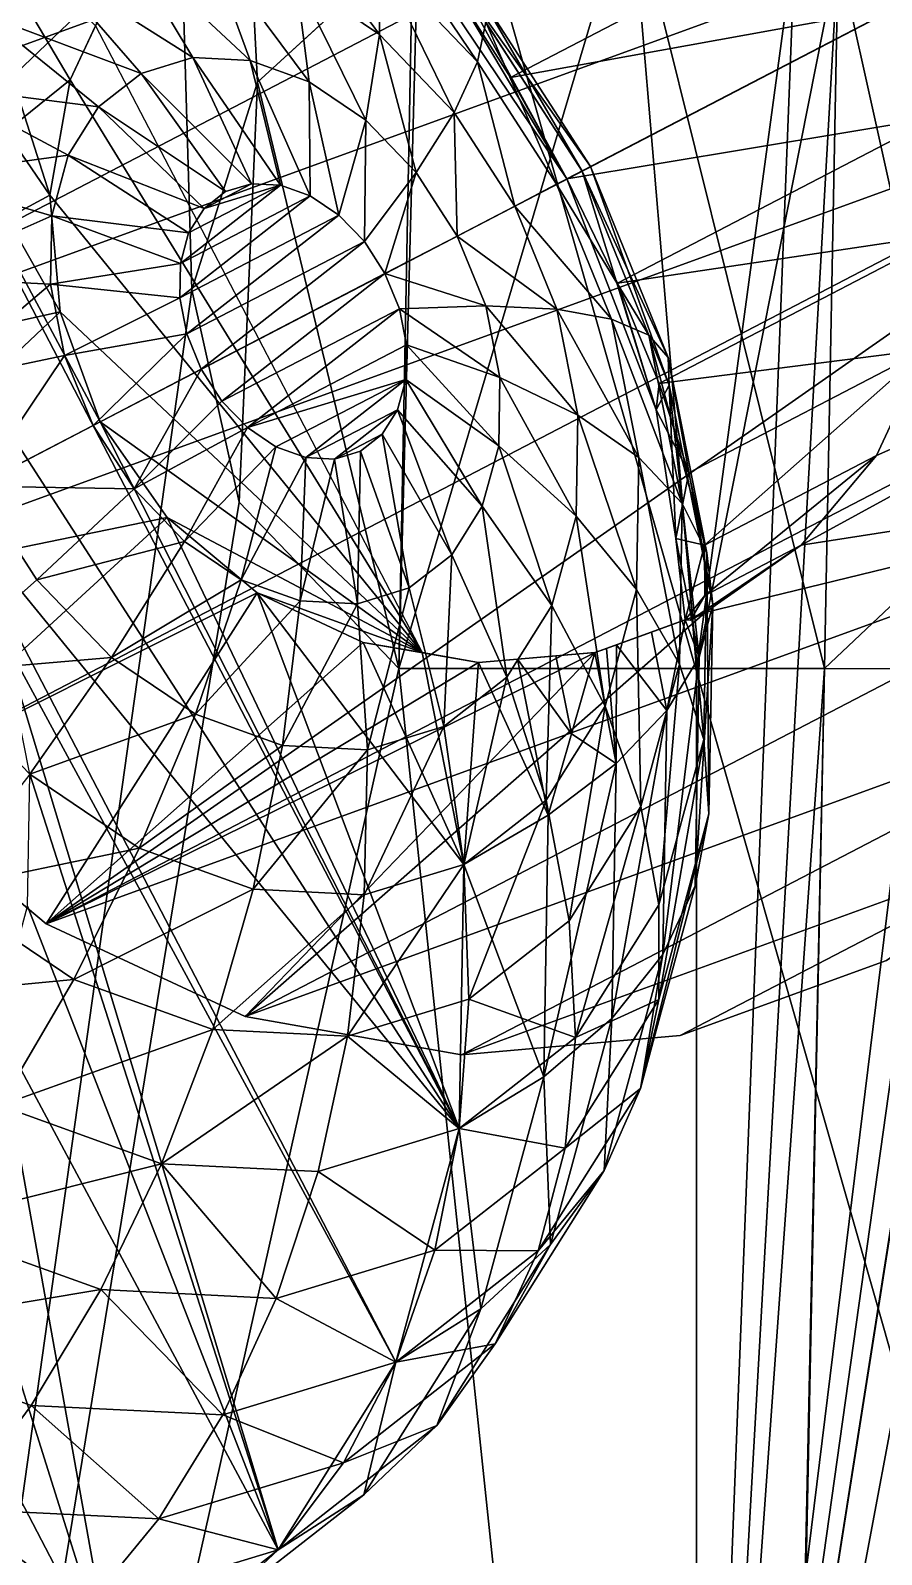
# Model space of a CAD drawing. Extents: x -35 to 47, y -20 to 85.
# Drawn here: x -19.9 to -12.32, y 21.13 to 34.72 of the extents above; entities that cross this region are included whole.
import ezdxf

# ---------------------------------------------------------------- set-up
doc = ezdxf.new("R2010")
doc.units = 0
doc.header["$MEASUREMENT"] = 0
doc.layers.add('STL2DXF', color=7, linetype='Continuous')

msp = doc.modelspace()

# ---------------------------------------------------------------- linework, layer by layer
at = {"layer": 'STL2DXF'}
for points in [[(0, 85.25), (0, -20), (-30, 85.25)], [(-30, 85.25), (0, -20), (-30, -20)], [(0, -20, 5), (0, 85.25, 5), (-15.013, 69.588, 5)], [(-22.799, 1.497, 5), (-19.355, 62.61, 5), (-21.513, 70.664, 5)], [(0, -20, 5), (-15.013, 69.588, 5), (-10.965, 32.081, 5)], [(-10.965, 32.081, 5), (-15.013, 69.588, 5), (-11.39, 33.977, 5)], [(-11.39, 33.977, 5), (-15.013, 69.588, 5), (-12.702, 35.408, 5)], [(-22.799, 1.497, 5), (-18.465, 32.409, 5), (-19.355, 62.61, 5)], [(-16.495, 35.53, 5), (-19.355, 62.61, 5), (-17.881, 34.26, 5)], [(-17.881, 34.26, 5), (-19.355, 62.61, 5), (-18.465, 32.409, 5)], [(-22.89, 35.334, 5), (-11.705, 39.405, 5), (-23.23, 33.405, 5)], [(-23.23, 33.405, 5), (-11.705, 39.405, 5), (-10.205, 38.146, 5)], [(-22.612, 37.47, 24.322), (-16.082, 24.926, 24.322), (-24.645, 38.204, 25.786)], [(-24.645, 38.204, 25.786), (-16.082, 24.926, 24.322), (-20.646, 30.522, 25.786)], [(-23.23, 33.405, 5), (-10.205, 38.146, 5), (-23.059, 31.454, 5)], [(-23.059, 31.454, 5), (-10.205, 38.146, 5), (-9.081, 36.542, 5)], [(-19.284, 31.231, 24.251), (-16.082, 24.926, 24.322), (-22.612, 37.47, 24.322)], [(-20.659, 36.152, 23.198), (-19.732, 33.253, 23.715), (-22.612, 37.47, 24.322)], [(-22.612, 37.47, 24.322), (-19.732, 33.253, 23.715), (-19.641, 32.212, 24.114)], [(-22.612, 37.47, 24.322), (-19.641, 32.212, 24.114), (-19.284, 31.231, 24.251)], [(-23.23, 33.405, 7.251), (-17.583, 36.626, 7.251), (-22.89, 35.334, 7.251)], [(-17.583, 36.626, 7.251), (-23.23, 33.405, 7.251), (-18.438, 36.027, 7.251)], [(-23.059, 31.454, 5), (-9.081, 36.542, 5), (-22.39, 29.614, 5)], [(-22.39, 29.614, 5), (-9.081, 36.542, 5), (-8.412, 34.702, 5)], [(-19.55, 34.281, 23.079), (-20.659, 36.152, 23.198), (-19.326, 34.763, 22.657)], [(-20.659, 36.152, 23.198), (-19.55, 34.281, 23.079), (-19.732, 33.253, 23.715)], [(-18.438, 36.027, 7.251), (-23.23, 33.405, 7.251), (-19.109, 35.227, 7.251)], [(-17.765, 36.008, 32.945), (-16.792, 34.685, 33.511), (-16.788, 35.348, 32.383)], [(-16.792, 34.685, 33.511), (-17.765, 36.008, 32.945), (-17.539, 35.19, 33.941)], [(-16.904, 35.901, 31.204), (-15.918, 34.442, 32.03), (-15.845, 34.797, 30.774)], [(-15.918, 34.442, 32.03), (-16.904, 35.901, 31.204), (-16.788, 35.348, 32.383)], [(-14.554, 35.992, 1), (-13.965, 29.03, 1), (-16.621, 29.03, 1)], [(-14.554, 35.992, 1), (-16.621, 29.03, 1), (-16.449, 35.572, 1)], [(-14.554, 35.992, 5), (-12.826, 29.03, 5), (-16.621, 29.03, 5)], [(-14.554, 35.992, 5), (-16.621, 29.03, 5), (-16.449, 35.572, 5)], [(-14.554, 35.992, 1), (-13.965, 29.03, 1), (-16.621, 29.03, 1)], [(-14.554, 35.992, 1), (-16.621, 29.03, 1), (-16.449, 35.572, 1)], [(-12.702, 35.408, 1), (-13.965, 29.03, 1), (-14.554, 35.992, 1)], [(-12.702, 35.408, 5), (-12.826, 29.03, 5), (-14.554, 35.992, 5)], [(-13.087, 35.53, 1), (-13.965, 29.03, 1), (-14.554, 35.992, 1)], [(-15.626, 34.302, 27.251), (-12.786, 35.78, 22.251), (-16.146, 35.119, 27.251)], [(-15.626, 34.302, 27.251), (-12.786, 35.78, 22.251), (-16.146, 35.119, 27.251)], [(-15.626, 34.302, 27.251), (-12.188, 34.925, 22.251), (-12.786, 35.78, 22.251)], [(-19.754, 35.3, 35.854), (-18.458, 34.48, 35.678), (-19.073, 35.508, 35.154)], [(-19.073, 35.508, 35.154), (-17.947, 34.454, 35.237), (-18.317, 35.47, 34.501)], [(-17.947, 34.454, 35.237), (-19.073, 35.508, 35.154), (-18.458, 34.48, 35.678)], [(-16.449, 35.572, 1), (-16.621, 29.03, 1), (-17.881, 34.26, 1)], [(-16.449, 35.572, 5), (-16.621, 29.03, 5), (-17.881, 34.26, 5)], [(-17.881, 34.26, 1), (-16.449, 35.572, 5), (-17.881, 34.26, 5)], [(-16.449, 35.572, 5), (-17.881, 34.26, 1), (-16.449, 35.572, 1)], [(-16.495, 35.53, 1), (-17.881, 34.26, 5), (-16.495, 35.53, 5)], [(-17.881, 34.26, 5), (-16.495, 35.53, 1), (-17.881, 34.26, 1)], [(-16.495, 35.53, 1), (-16.621, 29.03, 1), (-17.881, 34.26, 1)], [(-16.449, 35.572, 1), (-16.621, 29.03, 1), (-16.495, 35.53, 1)], [(-12.702, 35.408, 1), (-13.965, 13.03, 1), (-13.087, 35.53, 1)], [(-13.087, 35.53, 1), (-13.965, 13.03, 1), (-13.965, 29.03, 1)], [(-18.317, 35.47, 34.501), (-17.42, 34.264, 34.858), (-17.539, 35.19, 33.941)], [(-17.42, 34.264, 34.858), (-18.317, 35.47, 34.501), (-17.947, 34.454, 35.237)], [(-11.39, 33.977, 1), (-13.965, 13.03, 1), (-12.702, 35.408, 1)], [(-12.702, 35.408, 1), (-13.965, 13.03, 1), (-13.965, 29.03, 1)], [(-11.39, 33.977, 1), (-13.965, 13.03, 1), (-12.702, 35.408, 1)], [(-12.702, 35.408, 5), (-11.554, 30.23, 5), (-12.826, 29.03, 5)], [(-11.39, 33.977, 5), (-11.554, 30.23, 5), (-12.702, 35.408, 5)], [(-11.39, 33.977, 5), (-12.702, 35.408, 1), (-11.39, 33.977, 1)], [(-12.702, 35.408, 1), (-11.39, 33.977, 5), (-12.702, 35.408, 5)], [(-12.702, 35.408, 1), (-11.39, 33.977, 5), (-11.39, 33.977, 1)], [(-11.39, 33.977, 5), (-12.702, 35.408, 1), (-12.702, 35.408, 5)], [(-19.109, 35.227, 7.251), (-23.23, 33.405, 7.251), (-23.059, 31.454, 7.251)], [(-19.109, 35.227, 7.251), (-23.059, 31.454, 7.251), (-19.55, 34.281, 7.251)], [(-20.315, 34.861, 36.555), (-18.918, 34.339, 36.152), (-19.754, 35.3, 35.854)], [(-18.458, 34.48, 35.678), (-19.754, 35.3, 35.854), (-18.918, 34.339, 36.152)], [(-19.55, 34.281, 7.251), (-19.326, 34.763, 22.657), (-19.109, 35.227, 7.251)], [(-16.126, 33.991, 33.241), (-16.788, 35.348, 32.383), (-16.792, 34.685, 33.511)], [(-16.788, 35.348, 32.383), (-16.126, 33.991, 33.241), (-15.918, 34.442, 32.03)], [(-16.105, 35.201, 28.207), (-15.123, 33.397, 27.251), (-16.354, 35.231, 27.251)], [(-16.146, 35.119, 27.251), (-16.354, 35.231, 27.251), (-15.123, 33.397, 27.251)], [(-17.539, 35.19, 33.941), (-16.915, 33.923, 34.567), (-16.792, 34.685, 33.511)], [(-16.915, 33.923, 34.567), (-17.539, 35.19, 33.941), (-17.42, 34.264, 34.858)], [(-16.146, 35.119, 27.251), (-15.123, 33.397, 27.251), (-15.626, 34.302, 27.251)], [(-16.105, 35.201, 28.207), (-14.912, 33.507, 29.322), (-14.987, 33.467, 28.016)], [(-14.912, 33.507, 29.322), (-16.105, 35.201, 28.207), (-15.908, 35.052, 29.492)], [(-15.123, 33.397, 27.251), (-16.105, 35.201, 28.207), (-14.987, 33.467, 28.016)], [(-15.908, 35.052, 29.492), (-14.987, 33.467, 30.627), (-14.912, 33.507, 29.322)], [(-14.987, 33.467, 30.627), (-15.908, 35.052, 29.492), (-15.845, 34.797, 30.774)], [(-20.717, 34.221, 37.207), (-19.298, 34.042, 36.625), (-20.315, 34.861, 36.555)], [(-18.918, 34.339, 36.152), (-20.315, 34.861, 36.555), (-19.298, 34.042, 36.625)], [(-15.123, 33.397, 27.251), (-12.188, 34.925, 22.251), (-15.626, 34.302, 27.251)], [(-15.123, 33.397, 27.251), (-11.83, 33.944, 22.251), (-12.188, 34.925, 22.251)], [(-22.39, 29.614, 5), (-8.412, 34.702, 5), (-21.266, 28.01, 5)], [(-21.266, 28.01, 5), (-8.412, 34.702, 5), (-19.766, 26.751, 5)], [(-19.766, 26.751, 5), (-8.412, 34.702, 5), (-8.241, 32.751, 5)], [(-19.326, 34.763, 22.657), (-19.55, 34.281, 7.251), (-19.55, 34.281, 23.079)], [(-16.414, 29.171, 22.657), (-19.55, 34.281, 23.079), (-19.326, 34.763, 22.657)], [(-16.465, 33.454, 34.384), (-16.792, 34.685, 33.511), (-16.915, 33.923, 34.567)], [(-16.792, 34.685, 33.511), (-16.465, 33.454, 34.384), (-16.126, 33.991, 33.241)], [(-15.214, 33.35, 31.91), (-15.845, 34.797, 30.774), (-15.918, 34.442, 32.03)], [(-15.845, 34.797, 30.774), (-15.214, 33.35, 31.91), (-14.987, 33.467, 30.627)], [(-18.918, 34.339, 36.152), (-17.934, 33.355, 36.093), (-18.458, 34.48, 35.678)], [(-18.458, 34.48, 35.678), (-17.676, 33.342, 35.871), (-17.947, 34.454, 35.237)], [(-17.676, 33.342, 35.871), (-18.458, 34.48, 35.678), (-17.934, 33.355, 36.093)], [(-17.947, 34.454, 35.237), (-17.411, 33.247, 35.68), (-17.42, 34.264, 34.858)], [(-17.411, 33.247, 35.68), (-17.947, 34.454, 35.237), (-17.676, 33.342, 35.871)], [(-15.587, 33.155, 33.148), (-15.918, 34.442, 32.03), (-16.126, 33.991, 33.241)], [(-15.918, 34.442, 32.03), (-15.587, 33.155, 33.148), (-15.214, 33.35, 31.91)], [(-19.55, 34.281, 7.251), (-23.059, 31.454, 7.251), (-19.732, 33.253, 7.251)], [(-19.732, 33.253, 23.715), (-19.55, 34.281, 7.251), (-19.732, 33.253, 7.251)], [(-19.55, 34.281, 7.251), (-19.732, 33.253, 23.715), (-19.55, 34.281, 23.079)], [(-19.55, 34.281, 23.079), (-16.414, 29.171, 22.657), (-19.732, 33.253, 23.715)], [(-19.298, 34.042, 36.625), (-18.166, 33.284, 36.332), (-18.918, 34.339, 36.152)], [(-17.934, 33.355, 36.093), (-18.918, 34.339, 36.152), (-18.166, 33.284, 36.332)], [(-17.42, 34.264, 34.858), (-17.156, 33.075, 35.533), (-16.915, 33.923, 34.567)], [(-17.156, 33.075, 35.533), (-17.42, 34.264, 34.858), (-17.411, 33.247, 35.68)], [(-20.934, 33.423, 37.768), (-19.57, 33.609, 37.067), (-20.717, 34.221, 37.207)], [(-19.298, 34.042, 36.625), (-20.717, 34.221, 37.207), (-19.57, 33.609, 37.067)], [(-17.881, 34.26, 1), (-18.044, 30.513, 1), (-18.465, 32.409, 1)], [(-17.881, 34.26, 5), (-18.044, 30.513, 5), (-18.465, 32.409, 5)], [(-17.881, 34.26, 1), (-18.465, 32.409, 5), (-18.465, 32.409, 1)], [(-18.465, 32.409, 5), (-17.881, 34.26, 1), (-17.881, 34.26, 5)], [(-18.465, 32.409, 5), (-17.881, 34.26, 1), (-18.465, 32.409, 1)], [(-17.881, 34.26, 1), (-18.465, 32.409, 5), (-17.881, 34.26, 5)], [(-17.881, 34.26, 1), (-18.044, 30.513, 1), (-18.465, 32.409, 1)], [(-17.881, 34.26, 1), (-16.621, 29.03, 1), (-18.044, 30.513, 1)], [(-17.881, 34.26, 5), (-16.621, 29.03, 5), (-18.044, 30.513, 5)], [(-17.881, 34.26, 1), (-16.621, 29.03, 1), (-18.044, 30.513, 1)], [(-19.57, 33.609, 37.067), (-18.357, 33.135, 36.571), (-19.298, 34.042, 36.625)], [(-18.166, 33.284, 36.332), (-19.298, 34.042, 36.625), (-18.357, 33.135, 36.571)], [(-16.928, 32.838, 35.441), (-16.915, 33.923, 34.567), (-17.156, 33.075, 35.533)], [(-16.915, 33.923, 34.567), (-16.928, 32.838, 35.441), (-16.465, 33.454, 34.384)], [(-16.1, 32.888, 34.322), (-16.126, 33.991, 33.241), (-16.465, 33.454, 34.384)], [(-16.126, 33.991, 33.241), (-16.1, 32.888, 34.322), (-15.587, 33.155, 33.148)], [(-14.67, 32.466, 27.251), (-11.83, 33.944, 22.251), (-15.123, 33.397, 27.251)], [(-14.67, 32.466, 27.251), (-11.739, 32.904, 22.251), (-11.83, 33.944, 22.251)], [(-10.97, 32.081, 1), (-13.965, 13.03, 1), (-11.39, 33.977, 1)], [(-10.965, 32.081, 1), (-13.965, 13.03, 1), (-11.39, 33.977, 1)], [(-19.57, 33.609, 37.067), (-20.934, 33.423, 37.768), (-19.716, 33.069, 37.446)], [(-19.716, 33.069, 37.446), (-18.495, 32.916, 36.794), (-19.57, 33.609, 37.067)], [(-18.357, 33.135, 36.571), (-19.57, 33.609, 37.067), (-18.495, 32.916, 36.794)], [(-16.745, 32.553, 35.409), (-16.465, 33.454, 34.384), (-16.928, 32.838, 35.441)], [(-16.465, 33.454, 34.384), (-16.745, 32.553, 35.409), (-16.1, 32.888, 34.322)], [(-15.214, 33.35, 31.91), (-14.39, 32.002, 30.774), (-14.987, 33.467, 30.627)], [(-14.987, 33.467, 28.016), (-14.326, 31.336, 27.251), (-15.123, 33.397, 27.251)], [(-14.912, 33.507, 29.322), (-14.209, 31.558, 28.207), (-14.987, 33.467, 28.016)], [(-14.987, 33.467, 30.627), (-14.218, 31.805, 29.492), (-14.912, 33.507, 29.322)], [(-14.218, 31.805, 29.492), (-14.987, 33.467, 30.627), (-14.39, 32.002, 30.774)], [(-14.326, 31.336, 27.251), (-14.987, 33.467, 28.016), (-14.209, 31.558, 28.207)], [(-14.209, 31.558, 28.207), (-14.912, 33.507, 29.322), (-14.218, 31.805, 29.492)], [(-20.949, 32.521, 38.198), (-19.716, 33.069, 37.446), (-20.934, 33.423, 37.768)], [(-17.676, 33.342, 35.871), (-18.495, 32.916, 36.794), (-18.568, 32.644, 36.985)], [(-17.676, 33.342, 35.871), (-18.568, 32.644, 36.985), (-17.411, 33.247, 35.68)], [(-17.676, 33.342, 35.871), (-18.357, 33.135, 36.571), (-18.495, 32.916, 36.794)], [(-18.357, 33.135, 36.571), (-17.934, 33.355, 36.093), (-18.166, 33.284, 36.332)], [(-17.934, 33.355, 36.093), (-18.357, 33.135, 36.571), (-17.676, 33.342, 35.871)], [(-15.587, 33.155, 33.148), (-14.723, 32.146, 32.03), (-15.214, 33.35, 31.91)], [(-14.39, 32.002, 30.774), (-15.214, 33.35, 31.91), (-14.723, 32.146, 32.03)], [(-14.326, 31.336, 27.251), (-14.67, 32.466, 27.251), (-15.123, 33.397, 27.251)], [(-19.732, 33.253, 7.251), (-23.059, 31.454, 7.251), (-19.641, 32.212, 7.251)], [(-19.641, 32.212, 24.114), (-19.732, 33.253, 7.251), (-19.641, 32.212, 7.251)], [(-19.732, 33.253, 7.251), (-19.641, 32.212, 24.114), (-19.732, 33.253, 23.715)], [(-19.732, 33.253, 23.715), (-16.414, 29.171, 22.657), (-19.641, 32.212, 24.114)], [(-17.411, 33.247, 35.68), (-18.568, 32.644, 36.985), (-18.574, 32.336, 37.131)], [(-17.411, 33.247, 35.68), (-18.574, 32.336, 37.131), (-17.156, 33.075, 35.533)], [(-19.716, 33.069, 37.446), (-20.949, 32.521, 38.198), (-19.727, 32.459, 37.737)], [(-19.727, 32.459, 37.737), (-18.568, 32.644, 36.985), (-19.716, 33.069, 37.446)], [(-18.495, 32.916, 36.794), (-19.716, 33.069, 37.446), (-18.568, 32.644, 36.985)], [(-17.156, 33.075, 35.533), (-18.574, 32.336, 37.131), (-18.51, 32.015, 37.224)], [(-17.156, 33.075, 35.533), (-18.51, 32.015, 37.224), (-16.928, 32.838, 35.441)], [(-16.1, 32.888, 34.322), (-15.211, 32.234, 33.241), (-15.587, 33.155, 33.148)], [(-14.723, 32.146, 32.03), (-15.587, 33.155, 33.148), (-15.211, 32.234, 33.241)], [(-16.928, 32.838, 35.441), (-18.51, 32.015, 37.224), (-18.382, 31.7, 37.255)], [(-16.928, 32.838, 35.441), (-18.382, 31.7, 37.255), (-16.745, 32.553, 35.409)], [(-16.745, 32.553, 35.409), (-15.846, 32.265, 34.384), (-16.1, 32.888, 34.322)], [(-15.211, 32.234, 33.241), (-16.1, 32.888, 34.322), (-15.846, 32.265, 34.384)], [(-14.299, 31.571, 27.251), (-11.739, 32.904, 22.251), (-14.67, 32.466, 27.251)], [(-14.299, 31.571, 27.251), (-11.921, 31.875, 22.251), (-11.739, 32.904, 22.251)], [(-19.766, 26.751, 5), (-8.241, 32.751, 5), (-8.581, 30.822, 5)], [(-18.568, 32.644, 36.985), (-19.727, 32.459, 37.737), (-18.574, 32.336, 37.131)], [(-8.241, 32.751, 7.251), (-12.362, 30.929, 7.251), (-13.033, 30.129, 7.251)], [(-8.241, 32.751, 7.251), (-13.033, 30.129, 7.251), (-8.581, 30.822, 7.251)], [(-8.241, 32.751, 7.251), (-11.921, 31.875, 7.251), (-12.362, 30.929, 7.251)], [(-20.763, 31.578, 38.468), (-19.727, 32.459, 37.737), (-20.949, 32.521, 38.198)], [(-16.745, 32.553, 35.409), (-18.382, 31.7, 37.255), (-18.198, 31.415, 37.224)], [(-16.745, 32.553, 35.409), (-18.198, 31.415, 37.224), (-16.616, 32.239, 35.441)], [(-15.846, 32.265, 34.384), (-16.745, 32.553, 35.409), (-16.616, 32.239, 35.441)], [(-22.799, 1.497, 5), (-18.044, 30.513, 5), (-18.465, 32.409, 5)], [(-19.727, 32.459, 37.737), (-20.763, 31.578, 38.468), (-19.601, 31.821, 37.919)], [(-19.601, 31.821, 37.919), (-18.574, 32.336, 37.131), (-19.727, 32.459, 37.737)], [(-18.465, 32.409, 1), (-18.044, 30.513, 5), (-18.044, 30.513, 1)], [(-18.044, 30.513, 5), (-18.465, 32.409, 1), (-18.465, 32.409, 5)], [(-18.044, 30.513, 5), (-18.465, 32.409, 1), (-18.044, 30.513, 1)], [(-18.465, 32.409, 1), (-18.044, 30.513, 5), (-18.465, 32.409, 5)], [(-14.67, 32.466, 27.251), (-14.326, 31.336, 27.251), (-14.299, 31.571, 27.251)], [(-18.574, 32.336, 37.131), (-19.601, 31.821, 37.919), (-18.51, 32.015, 37.224)], [(-16.616, 32.239, 35.441), (-18.198, 31.415, 37.224), (-17.971, 31.179, 37.131)], [(-16.616, 32.239, 35.441), (-17.971, 31.179, 37.131), (-16.553, 31.917, 35.533)], [(-16.616, 32.239, 35.441), (-15.72, 31.627, 34.567), (-15.846, 32.265, 34.384)], [(-15.72, 31.627, 34.567), (-16.616, 32.239, 35.441), (-16.553, 31.917, 35.533)], [(-15.846, 32.265, 34.384), (-15.025, 31.291, 33.511), (-15.211, 32.234, 33.241)], [(-15.025, 31.291, 33.511), (-15.846, 32.265, 34.384), (-15.72, 31.627, 34.567)], [(-15.211, 32.234, 33.241), (-14.48, 30.913, 32.383), (-14.723, 32.146, 32.03)], [(-14.48, 30.913, 32.383), (-15.211, 32.234, 33.241), (-15.025, 31.291, 33.511)], [(-19.641, 32.212, 7.251), (-23.059, 31.454, 7.251), (-22.39, 29.614, 7.251)], [(-19.641, 32.212, 7.251), (-22.39, 29.614, 7.251), (-19.284, 31.231, 7.251)], [(-19.284, 31.231, 24.251), (-19.641, 32.212, 7.251), (-19.284, 31.231, 7.251)], [(-19.641, 32.212, 7.251), (-19.284, 31.231, 24.251), (-19.641, 32.212, 24.114)], [(-19.641, 32.212, 24.114), (-16.414, 29.171, 22.657), (-19.284, 31.231, 24.251)], [(-14.723, 32.146, 32.03), (-14.094, 30.501, 31.204), (-14.39, 32.002, 30.774)], [(-14.094, 30.501, 31.204), (-14.723, 32.146, 32.03), (-14.48, 30.913, 32.383)], [(-19.347, 31.198, 37.982), (-18.51, 32.015, 37.224), (-19.601, 31.821, 37.919)], [(-18.51, 32.015, 37.224), (-19.347, 31.198, 37.982), (-18.382, 31.7, 37.255)], [(-14.39, 32.002, 30.774), (-13.873, 30.062, 29.991), (-14.218, 31.805, 29.492)], [(-13.873, 30.062, 29.991), (-14.39, 32.002, 30.774), (-14.094, 30.501, 31.204)], [(-10.965, 14.272, 1), (-13.965, 13.03, 1), (-10.97, 32.081, 1)], [(-10.965, 14.272, 4), (-13.965, 13.03, 4), (-10.97, 32.081, 4)], [(-10.97, 32.081, 4), (-13.965, 13.03, 4), (-11.554, 30.23, 4)], [(-10.965, 29.03, 1), (-13.965, 13.03, 1), (-10.965, 32.081, 1)], [(-13.464, -2.3, 5), (0, -20, 5), (-10.965, 32.081, 5)], [(-13.464, -2.3, 5), (-10.965, 32.081, 5), (-11.554, 30.23, 5)], [(-20.387, 30.657, 38.56), (-19.601, 31.821, 37.919), (-20.763, 31.578, 38.468)], [(-19.601, 31.821, 37.919), (-20.387, 30.657, 38.56), (-19.347, 31.198, 37.982)], [(-16.553, 31.917, 35.533), (-17.971, 31.179, 37.131), (-16.558, 31.609, 35.68)], [(-15.73, 31.017, 34.858), (-16.553, 31.917, 35.533), (-16.558, 31.609, 35.68)], [(-16.553, 31.917, 35.533), (-15.73, 31.017, 34.858), (-15.72, 31.627, 34.567)], [(-14.035, 30.775, 27.251), (-11.921, 31.875, 22.251), (-14.299, 31.571, 27.251)], [(-13.896, 30.13, 27.251), (-11.921, 31.875, 22.251), (-14.035, 30.775, 27.251)], [(-11.921, 31.875, 22.251), (-13.896, 30.13, 27.251), (-12.362, 30.929, 22.251)], [(-11.921, 31.875, 7.251), (-12.362, 30.929, 22.251), (-12.362, 30.929, 7.251)], [(-12.362, 30.929, 22.251), (-11.921, 31.875, 7.251), (-11.921, 31.875, 22.251)], [(-18.982, 30.633, 37.919), (-18.382, 31.7, 37.255), (-19.347, 31.198, 37.982)], [(-18.382, 31.7, 37.255), (-18.982, 30.633, 37.919), (-18.198, 31.415, 37.224)], [(-14.218, 31.805, 29.492), (-13.822, 29.602, 28.768), (-14.209, 31.558, 28.207)], [(-13.822, 29.602, 28.768), (-14.218, 31.805, 29.492), (-13.873, 30.062, 29.991)], [(-16.558, 31.609, 35.68), (-17.971, 31.179, 37.131), (-17.716, 31.007, 36.985)], [(-16.558, 31.609, 35.68), (-17.716, 31.007, 36.985), (-17.451, 30.911, 36.794)], [(-16.558, 31.609, 35.68), (-17.451, 30.911, 36.794), (-16.632, 31.337, 35.871)], [(-15.877, 30.478, 35.237), (-16.558, 31.609, 35.68), (-16.632, 31.337, 35.871)], [(-16.558, 31.609, 35.68), (-15.877, 30.478, 35.237), (-15.73, 31.017, 34.858)], [(-15.04, 30.389, 33.941), (-15.72, 31.627, 34.567), (-15.73, 31.017, 34.858)], [(-15.72, 31.627, 34.567), (-15.04, 30.389, 33.941), (-15.025, 31.291, 33.511)], [(-14.299, 31.571, 27.251), (-14.326, 31.336, 27.251), (-14.035, 30.775, 27.251)], [(-14.209, 31.558, 28.207), (-14.151, 30.189, 27.251), (-14.326, 31.336, 27.251)], [(-14.151, 30.189, 27.251), (-14.209, 31.558, 28.207), (-13.942, 29.13, 27.554)], [(-13.942, 29.13, 27.554), (-14.209, 31.558, 28.207), (-13.822, 29.602, 28.768)], [(-18.982, 30.633, 37.919), (-17.971, 31.179, 37.131), (-18.198, 31.415, 37.224)], [(-16.632, 31.337, 35.871), (-17.451, 30.911, 36.794), (-17.193, 30.898, 36.571)], [(-16.632, 31.337, 35.871), (-17.193, 30.898, 36.571), (-16.769, 31.119, 36.093)], [(-16.149, 30.044, 35.678), (-16.632, 31.337, 35.871), (-16.769, 31.119, 36.093)], [(-16.632, 31.337, 35.871), (-16.149, 30.044, 35.678), (-15.877, 30.478, 35.237)], [(-14.5, 29.735, 32.945), (-15.025, 31.291, 33.511), (-15.04, 30.389, 33.941)], [(-15.025, 31.291, 33.511), (-14.5, 29.735, 32.945), (-14.48, 30.913, 32.383)], [(-14.035, 30.775, 27.251), (-14.326, 31.336, 27.251), (-14.151, 30.189, 27.251)], [(-19.284, 31.231, 7.251), (-22.39, 29.614, 7.251), (-18.685, 30.376, 7.251)], [(-20.387, 30.657, 38.56), (-18.982, 30.633, 37.919), (-19.347, 31.198, 37.982)], [(-18.685, 30.376, 24.114), (-19.284, 31.231, 7.251), (-18.685, 30.376, 7.251)], [(-19.284, 31.231, 7.251), (-18.685, 30.376, 24.114), (-19.284, 31.231, 24.251)], [(-19.284, 31.231, 24.251), (-16.414, 29.171, 22.657), (-18.685, 30.376, 24.114)], [(-18.685, 30.376, 24.114), (-16.082, 24.926, 24.322), (-19.284, 31.231, 24.251)], [(-17.971, 31.179, 37.131), (-18.982, 30.633, 37.919), (-18.532, 30.164, 37.737)], [(-18.532, 30.164, 37.737), (-17.716, 31.007, 36.985), (-17.971, 31.179, 37.131)], [(-17.716, 31.007, 36.985), (-18.532, 30.164, 37.737), (-18.026, 29.822, 37.446)], [(-18.026, 29.822, 37.446), (-17.451, 30.911, 36.794), (-17.716, 31.007, 36.985)], [(-16.769, 31.119, 36.093), (-17.193, 30.898, 36.571), (-16.961, 30.969, 36.332)], [(-16.528, 29.748, 36.152), (-16.769, 31.119, 36.093), (-16.961, 30.969, 36.332)], [(-16.769, 31.119, 36.093), (-16.528, 29.748, 36.152), (-16.149, 30.044, 35.678)], [(-15.257, 29.591, 34.501), (-15.73, 31.017, 34.858), (-15.877, 30.478, 35.237)], [(-15.73, 31.017, 34.858), (-15.257, 29.591, 34.501), (-15.04, 30.389, 33.941)], [(-17.451, 30.911, 36.794), (-18.026, 29.822, 37.446), (-17.5, 29.633, 37.067)], [(-17.5, 29.633, 37.067), (-17.193, 30.898, 36.571), (-17.451, 30.911, 36.794)], [(-17.193, 30.898, 36.571), (-17.5, 29.633, 37.067), (-16.989, 29.607, 36.625)], [(-16.989, 29.607, 36.625), (-16.961, 30.969, 36.332), (-17.193, 30.898, 36.571)], [(-16.961, 30.969, 36.332), (-16.989, 29.607, 36.625), (-16.528, 29.748, 36.152)], [(-14.118, 29.067, 31.888), (-14.48, 30.913, 32.383), (-14.5, 29.735, 32.945)], [(-14.48, 30.913, 32.383), (-14.118, 29.067, 31.888), (-14.094, 30.501, 31.204)], [(-13.891, 29.682, 27.251), (-12.362, 30.929, 22.251), (-13.896, 30.13, 27.251)], [(-12.362, 30.929, 22.251), (-13.891, 29.682, 27.251), (-13.033, 30.129, 22.251)], [(-12.362, 30.929, 7.251), (-13.033, 30.129, 22.251), (-13.033, 30.129, 7.251)], [(-13.033, 30.129, 22.251), (-12.362, 30.929, 7.251), (-12.362, 30.929, 22.251)], [(-19.766, 26.751, 5), (-8.581, 30.822, 5), (-17.991, 25.924, 5)], [(-13.889, 29.53, 7.251), (-17.991, 25.924, 7.251), (-8.581, 30.822, 7.251)], [(-8.581, 30.822, 7.251), (-17.991, 25.924, 7.251), (-9.409, 29.047, 7.251)], [(-17.991, 25.924, 5), (-8.581, 30.822, 5), (-9.409, 29.047, 5)], [(-14.035, 30.775, 27.251), (-14.151, 30.189, 27.251), (-13.896, 30.13, 27.251)], [(-8.581, 30.822, 7.251), (-13.033, 30.129, 7.251), (-13.889, 29.53, 7.251)], [(-20.387, 30.657, 38.56), (-20.782, 28.992, 38.86), (-19.848, 29.821, 38.468)], [(-18.982, 30.633, 37.919), (-20.387, 30.657, 38.56), (-19.848, 29.821, 38.468)], [(-19.848, 29.821, 38.468), (-18.532, 30.164, 37.737), (-18.982, 30.633, 37.919)], [(-22.799, 1.497, 5), (-16.621, 29.03, 5), (-18.044, 30.513, 5)], [(-16.647, 22.84, 25.786), (-20.646, 30.522, 25.786), (-16.082, 24.926, 24.322)], [(-20.646, 30.522, 25.786), (-16.647, 22.84, 25.786), (-20.155, 29.319, 25.907)], [(-18.044, 30.513, 1), (-16.621, 29.03, 5), (-16.621, 29.03, 1)], [(-16.621, 29.03, 5), (-18.044, 30.513, 1), (-18.044, 30.513, 5)], [(-16.621, 29.03, 5), (-18.044, 30.513, 1), (-16.621, 29.03, 1)], [(-18.044, 30.513, 1), (-16.621, 29.03, 5), (-18.044, 30.513, 5)], [(-15.659, 28.951, 35.154), (-15.877, 30.478, 35.237), (-16.149, 30.044, 35.678)], [(-15.877, 30.478, 35.237), (-15.659, 28.951, 35.154), (-15.257, 29.591, 34.501)], [(-13.902, 28.396, 30.786), (-14.094, 30.501, 31.204), (-14.118, 29.067, 31.888)], [(-14.094, 30.501, 31.204), (-13.902, 28.396, 30.786), (-13.873, 30.062, 29.991)], [(-18.685, 30.376, 7.251), (-22.39, 29.614, 7.251), (-21.266, 28.01, 7.251)], [(-18.685, 30.376, 7.251), (-21.266, 28.01, 7.251), (-17.885, 29.704, 7.251)], [(-17.885, 29.704, 23.715), (-18.685, 30.376, 7.251), (-17.885, 29.704, 7.251)], [(-18.685, 30.376, 7.251), (-17.885, 29.704, 23.715), (-18.685, 30.376, 24.114)], [(-18.685, 30.376, 24.114), (-16.414, 29.171, 22.657), (-17.885, 29.704, 23.715)], [(-17.885, 29.704, 23.715), (-16.082, 24.926, 24.322), (-18.685, 30.376, 24.114)], [(-14.782, 28.693, 33.678), (-15.04, 30.389, 33.941), (-15.257, 29.591, 34.501)], [(-15.04, 30.389, 33.941), (-14.782, 28.693, 33.678), (-14.5, 29.735, 32.945)], [(-13.896, 30.13, 27.251), (-14.151, 30.189, 27.251), (-14.068, 29.465, 27.251)], [(-13.942, 29.13, 27.554), (-14.068, 29.465, 27.251), (-14.151, 30.189, 27.251)], [(-11.554, 30.23, 4), (-13.965, 13.03, 4), (-12.826, 29.03, 4)], [(-13.464, -2.3, 5), (-11.554, 30.23, 5), (-12.826, 29.03, 5)], [(-11.554, 30.23, 5), (-12.826, 29.03, 4), (-12.826, 29.03, 5)], [(-12.826, 29.03, 4), (-11.554, 30.23, 5), (-11.554, 30.23, 4)], [(-12.826, 29.03, 4), (-11.554, 30.23, 5), (-12.826, 29.03, 5)], [(-11.554, 30.23, 5), (-12.826, 29.03, 4), (-11.554, 30.23, 4)], [(-18.532, 30.164, 37.737), (-19.848, 29.821, 38.468), (-19.182, 29.127, 38.198)], [(-19.182, 29.127, 38.198), (-18.026, 29.822, 37.446), (-18.532, 30.164, 37.737)], [(-13.896, 30.13, 27.251), (-14.068, 29.465, 27.251), (-13.891, 29.682, 27.251)], [(-13.033, 30.129, 22.251), (-14.021, 29.461, 27.251), (-13.889, 29.53, 22.251)], [(-13.033, 30.129, 22.251), (-13.891, 29.682, 27.251), (-14.021, 29.461, 27.251)], [(-13.855, 27.733, 29.659), (-13.873, 30.062, 29.991), (-13.902, 28.396, 30.786)], [(-13.033, 30.129, 7.251), (-13.889, 29.53, 22.251), (-13.889, 29.53, 7.251)], [(-13.889, 29.53, 22.251), (-13.033, 30.129, 7.251), (-13.033, 30.129, 22.251)], [(-13.873, 30.062, 29.991), (-13.855, 27.733, 29.659), (-13.822, 29.602, 28.768)], [(-16.22, 28.512, 35.854), (-16.149, 30.044, 35.678), (-16.528, 29.748, 36.152)], [(-16.149, 30.044, 35.678), (-16.22, 28.512, 35.854), (-15.659, 28.951, 35.154)], [(-20.782, 28.992, 38.86), (-19.182, 29.127, 38.198), (-19.848, 29.821, 38.468)], [(-18.026, 29.822, 37.446), (-19.182, 29.127, 38.198), (-18.435, 28.622, 37.768)], [(-18.435, 28.622, 37.768), (-17.5, 29.633, 37.067), (-18.026, 29.822, 37.446)], [(-17.885, 29.704, 7.251), (-21.266, 28.01, 7.251), (-19.766, 26.751, 7.251)], [(-17.885, 29.704, 7.251), (-19.766, 26.751, 7.251), (-16.938, 29.263, 7.251)], [(-16.938, 29.263, 23.079), (-17.885, 29.704, 7.251), (-16.938, 29.263, 7.251)], [(-17.885, 29.704, 7.251), (-16.938, 29.263, 23.079), (-17.885, 29.704, 23.715)], [(-17.885, 29.704, 23.715), (-16.414, 29.171, 22.657), (-16.938, 29.263, 23.079)], [(-16.938, 29.263, 23.079), (-16.041, 27.282, 23.198), (-17.885, 29.704, 23.715)], [(-17.885, 29.704, 23.715), (-16.041, 27.282, 23.198), (-16.082, 24.926, 24.322)], [(-16.901, 28.304, 36.555), (-16.528, 29.748, 36.152), (-16.989, 29.607, 36.625)], [(-16.528, 29.748, 36.152), (-16.901, 28.304, 36.555), (-16.22, 28.512, 35.854)], [(-14.462, 27.797, 32.779), (-14.5, 29.735, 32.945), (-14.782, 28.693, 33.678)], [(-14.5, 29.735, 32.945), (-14.462, 27.797, 32.779), (-14.118, 29.067, 31.888)], [(-13.891, 29.682, 27.251), (-14.068, 29.465, 27.251), (-14.021, 29.461, 27.251)], [(-17.5, 29.633, 37.067), (-18.435, 28.622, 37.768), (-17.657, 28.342, 37.207)], [(-14.87, 29.173, 7.251), (-17.991, 25.924, 7.251), (-13.889, 29.53, 7.251)], [(-17.657, 28.342, 37.207), (-16.989, 29.607, 36.625), (-17.5, 29.633, 37.067)], [(-16.989, 29.607, 36.625), (-17.657, 28.342, 37.207), (-16.901, 28.304, 36.555)], [(-15.308, 27.856, 34.53), (-15.257, 29.591, 34.501), (-15.659, 28.951, 35.154)], [(-15.257, 29.591, 34.501), (-15.308, 27.856, 34.53), (-14.782, 28.693, 33.678)], [(-13.889, 29.53, 7.251), (-14.77, 29.209, 25.206), (-14.87, 29.173, 7.251)], [(-14.77, 29.209, 25.206), (-13.889, 29.53, 7.251), (-14.681, 29.242, 25.422)], [(-14.681, 29.242, 25.422), (-13.889, 29.53, 7.251), (-14.369, 29.355, 26.169)], [(-14.369, 29.355, 26.169), (-13.889, 29.53, 7.251), (-14.068, 29.465, 22.251)], [(-13.889, 29.53, 22.251), (-14.068, 29.465, 27.251), (-14.068, 29.465, 22.251)], [(-13.889, 29.53, 22.251), (-14.021, 29.461, 27.251), (-14.068, 29.465, 27.251)], [(-14.068, 29.465, 22.251), (-13.889, 29.53, 7.251), (-13.889, 29.53, 22.251)], [(-13.822, 29.602, 28.768), (-13.977, 27.09, 28.527), (-13.942, 29.13, 27.554)], [(-13.977, 27.09, 28.527), (-13.822, 29.602, 28.768), (-13.855, 27.733, 29.659)], [(-14.068, 29.465, 27.251), (-14.369, 29.355, 26.169), (-14.068, 29.465, 22.251)], [(-14.068, 29.465, 27.251), (-14.23, 28.654, 26.37), (-14.369, 29.355, 26.169)], [(-14.23, 28.654, 26.37), (-14.068, 29.465, 27.251), (-13.942, 29.13, 27.554)], [(-20.155, 29.319, 25.907), (-16.647, 22.84, 25.786), (-17.698, 21.167, 27.491)], [(-20.155, 29.319, 25.907), (-17.698, 21.167, 27.491), (-19.911, 28.086, 26.26)], [(-16.938, 29.263, 7.251), (-19.766, 26.751, 7.251), (-15.91, 29.082, 7.251)], [(-15.91, 29.082, 7.251), (-16.938, 29.263, 23.079), (-16.938, 29.263, 7.251)], [(-16.938, 29.263, 23.079), (-15.91, 29.082, 7.251), (-16.414, 29.171, 22.657)], [(-16.041, 27.282, 23.198), (-16.938, 29.263, 23.079), (-16.414, 29.171, 22.657)], [(-14.682, 28.182, 25.237), (-14.77, 29.209, 25.206), (-14.681, 29.242, 25.422)], [(-14.681, 29.242, 25.422), (-14.23, 28.654, 26.37), (-14.682, 28.182, 25.237)], [(-14.23, 28.654, 26.37), (-14.681, 29.242, 25.422), (-14.369, 29.355, 26.169)], [(-19.182, 29.127, 38.198), (-20.782, 28.992, 38.86), (-19.911, 28.086, 38.507)], [(-19.911, 28.086, 38.507), (-18.435, 28.622, 37.768), (-19.182, 29.127, 38.198)], [(-15.91, 29.082, 7.251), (-19.766, 26.751, 7.251), (-14.87, 29.173, 7.251)], [(-14.87, 29.173, 7.251), (-19.766, 26.751, 7.251), (-17.991, 25.924, 7.251)], [(-16.414, 29.171, 22.657), (-15.91, 29.082, 7.251), (-15.91, 29.082, 23.321)], [(-15.91, 29.082, 23.321), (-16.041, 27.282, 23.198), (-16.414, 29.171, 22.657)], [(-14.87, 29.173, 7.251), (-15.91, 29.082, 23.321), (-15.91, 29.082, 7.251)], [(-15.91, 29.082, 23.321), (-14.87, 29.173, 7.251), (-15.563, 29.112, 23.775)], [(-15.289, 27.722, 24.173), (-15.91, 29.082, 23.321), (-15.563, 29.112, 23.775)], [(-15.563, 29.112, 23.775), (-14.87, 29.173, 7.251), (-15.22, 29.142, 24.364)], [(-15.081, 28.447, 24.563), (-15.563, 29.112, 23.775), (-15.22, 29.142, 24.364)], [(-15.081, 28.447, 24.563), (-15.289, 27.722, 24.173), (-15.563, 29.112, 23.775)], [(-15.22, 29.142, 24.364), (-14.87, 29.173, 7.251), (-14.873, 29.172, 24.953)], [(-14.873, 29.172, 24.953), (-15.081, 28.447, 24.563), (-15.22, 29.142, 24.364)], [(-14.682, 28.182, 25.237), (-15.081, 28.447, 24.563), (-14.873, 29.172, 24.953)], [(-14.77, 29.209, 25.206), (-14.682, 28.182, 25.237), (-14.873, 29.172, 24.953)], [(-14.77, 29.209, 25.206), (-14.873, 29.172, 24.953), (-14.87, 29.173, 7.251)], [(-13.942, 29.13, 27.554), (-14.267, 26.477, 27.408), (-14.23, 28.654, 26.37)], [(-14.267, 26.477, 27.408), (-13.942, 29.13, 27.554), (-13.977, 27.09, 28.527)], [(-13.464, -1.004, 5), (-16.621, 29.03, 5), (-22.799, 1.497, 5)], [(-9.409, 29.047, 7.251), (-17.991, 25.924, 7.251), (-16.063, 25.583, 7.251)], [(-17.991, 25.924, 5), (-9.409, 29.047, 5), (-16.063, 25.583, 5)], [(-16.621, 29.03, 5), (-13.965, 29.03, 4), (-16.621, 29.03, 1)], [(-13.965, 29.03, 4), (-16.621, 29.03, 5), (-12.826, 29.03, 5)], [(-16.621, 29.03, 1), (-13.965, 29.03, 4), (-13.965, 29.03, 1)], [(-13.464, -1.004, 5), (-12.826, 29.03, 5), (-16.621, 29.03, 5)], [(-16.621, 29.03, 5), (-13.965, 29.03, 4), (-16.621, 29.03, 1)], [(-13.965, 29.03, 4), (-16.621, 29.03, 5), (-12.826, 29.03, 5)], [(-16.621, 29.03, 1), (-13.965, 29.03, 4), (-13.965, 29.03, 1)], [(-9.409, 29.047, 7.251), (-16.063, 25.583, 7.251), (-10.667, 27.547, 7.251)], [(-16.063, 25.583, 5), (-9.409, 29.047, 5), (-10.667, 27.547, 5)], [(-16.041, 27.282, 23.198), (-15.91, 29.082, 23.321), (-15.289, 27.722, 24.173)], [(-14.302, 26.921, 31.822), (-14.118, 29.067, 31.888), (-14.462, 27.797, 32.779)], [(-14.118, 29.067, 31.888), (-14.302, 26.921, 31.822), (-13.902, 28.396, 30.786)], [(-13.965, 29.03, 4), (-12.826, 29.03, 5), (-12.826, 29.03, 4)], [(-13.965, 29.03, 1), (-13.965, 13.03, 4), (-13.965, 13.03, 1)], [(-13.965, 13.03, 4), (-13.965, 29.03, 1), (-13.965, 29.03, 4)], [(-12.826, 29.03, 4), (-13.965, 13.03, 4), (-13.965, 29.03, 4)], [(-13.965, 29.03, 1), (-13.965, 13.03, 4), (-13.965, 13.03, 1)], [(-13.965, 13.03, 4), (-13.965, 29.03, 1), (-13.965, 29.03, 4)], [(-12.826, 29.03, 4), (-13.965, 29.03, 4), (-12.826, 29.03, 5)], [(-10.965, 14.272, 4), (-13.965, 13.03, 4), (-10.965, 29.03, 4)], [(-10.965, 29.03, 4), (-13.965, 13.03, 4), (-12.826, 29.03, 4)], [(-12.826, 29.03, 4), (-13.965, 13.03, 4), (-13.965, 29.03, 4)], [(-10.965, 14.272, 1), (-13.965, 13.03, 1), (-10.965, 29.03, 1)], [(-12.826, 29.03, 5), (-13.464, -1.004, 5), (-13.464, -2.3, 5)], [(-16.041, 27.282, 35.445), (-15.659, 28.951, 35.154), (-16.22, 28.512, 35.854)], [(-15.659, 28.951, 35.154), (-16.041, 27.282, 35.445), (-15.308, 27.856, 34.53)], [(-15.102, 26.778, 33.817), (-14.782, 28.693, 33.678), (-15.308, 27.856, 34.53)], [(-14.782, 28.693, 33.678), (-15.102, 26.778, 33.817), (-14.462, 27.797, 32.779)], [(-18.435, 28.622, 37.768), (-19.911, 28.086, 38.507), (-18.935, 27.427, 37.945)], [(-18.935, 27.427, 37.945), (-17.657, 28.342, 37.207), (-18.435, 28.622, 37.768)], [(-14.23, 28.654, 26.37), (-14.721, 25.906, 26.322), (-14.682, 28.182, 25.237)], [(-14.721, 25.906, 26.322), (-14.23, 28.654, 26.37), (-14.267, 26.477, 27.408)], [(-16.931, 27.011, 36.36), (-16.22, 28.512, 35.854), (-16.901, 28.304, 36.555)], [(-16.22, 28.512, 35.854), (-16.931, 27.011, 36.36), (-16.041, 27.282, 35.445)], [(-15.081, 28.447, 24.563), (-14.682, 28.182, 25.237), (-15.289, 27.722, 24.173)], [(-17.657, 28.342, 37.207), (-18.935, 27.427, 37.945), (-17.918, 27.06, 37.213)], [(-17.918, 27.06, 37.213), (-16.901, 28.304, 36.555), (-17.657, 28.342, 37.207)], [(-16.901, 28.304, 36.555), (-17.918, 27.06, 37.213), (-16.931, 27.011, 36.36)], [(-13.902, 28.396, 30.786), (-14.303, 26.078, 30.821), (-13.855, 27.733, 29.659)], [(-14.303, 26.078, 30.821), (-13.902, 28.396, 30.786), (-14.302, 26.921, 31.822)], [(-14.682, 28.182, 25.237), (-15.329, 25.386, 25.287), (-15.289, 27.722, 24.173)], [(-15.329, 25.386, 25.287), (-14.682, 28.182, 25.237), (-14.721, 25.906, 26.322)], [(-19.766, 26.751, 7.251), (-21.266, 28.01, 5), (-19.766, 26.751, 5)], [(-21.266, 28.01, 5), (-19.766, 26.751, 7.251), (-21.266, 28.01, 7.251)], [(-20.707, 27.059, 38.659), (-18.935, 27.427, 37.945), (-19.911, 28.086, 38.507)], [(-19.911, 28.086, 26.26), (-17.698, 21.167, 27.491), (-19.932, 26.908, 26.822)], [(-15.995, 26.08, 34.931), (-15.308, 27.856, 34.53), (-16.041, 27.282, 35.445)], [(-15.308, 27.856, 34.53), (-15.995, 26.08, 34.931), (-15.102, 26.778, 33.817)], [(-15.045, 25.737, 33.027), (-14.462, 27.797, 32.779), (-15.102, 26.778, 33.817)], [(-14.462, 27.797, 32.779), (-15.045, 25.737, 33.027), (-14.302, 26.921, 31.822)], [(-15.329, 25.386, 25.287), (-16.041, 27.282, 23.198), (-15.289, 27.722, 24.173)], [(-13.855, 27.733, 29.659), (-14.467, 25.283, 29.795), (-13.977, 27.09, 28.527)], [(-14.467, 25.283, 29.795), (-13.855, 27.733, 29.659), (-14.303, 26.078, 30.821)], [(-10.667, 27.547, 7.251), (-16.063, 25.583, 7.251), (-14.112, 25.754, 7.251)], [(-16.063, 25.583, 5), (-10.667, 27.547, 5), (-14.112, 25.754, 5)], [(-10.667, 27.547, 7.251), (-14.112, 25.754, 7.251), (-12.272, 26.424, 7.251)], [(-14.112, 25.754, 5), (-10.667, 27.547, 5), (-12.272, 26.424, 5)], [(-18.935, 27.427, 37.945), (-20.707, 27.059, 38.659), (-19.518, 26.256, 37.975)], [(-19.518, 26.256, 37.975), (-17.918, 27.06, 37.213), (-18.935, 27.427, 37.945)], [(-17.079, 25.75, 36.046), (-16.041, 27.282, 35.445), (-16.931, 27.011, 36.36)], [(-16.041, 27.282, 35.445), (-17.079, 25.75, 36.046), (-15.995, 26.08, 34.931)], [(-16.041, 27.282, 23.198), (-15.329, 25.386, 25.287), (-16.082, 24.926, 24.322)], [(-21.555, 26.063, 38.652), (-19.518, 26.256, 37.975), (-20.707, 27.059, 38.659)], [(-17.918, 27.06, 37.213), (-19.518, 26.256, 37.975), (-18.28, 25.81, 37.084)], [(-18.28, 25.81, 37.084), (-16.931, 27.011, 36.36), (-17.918, 27.06, 37.213)], [(-14.467, 25.283, 29.795), (-14.267, 26.477, 27.408), (-13.977, 27.09, 28.527)], [(-16.931, 27.011, 36.36), (-18.28, 25.81, 37.084), (-17.079, 25.75, 36.046)], [(-19.932, 26.908, 26.822), (-17.698, 21.167, 27.491), (-20.214, 25.865, 27.554)], [(-15.045, 25.737, 33.027), (-14.303, 26.078, 30.821), (-14.302, 26.921, 31.822)], [(-17.991, 25.924, 7.251), (-19.766, 26.751, 5), (-17.991, 25.924, 5)], [(-19.766, 26.751, 5), (-17.991, 25.924, 7.251), (-19.766, 26.751, 7.251)], [(-15.995, 26.08, 34.931), (-15.045, 25.737, 33.027), (-15.102, 26.778, 33.817)], [(-14.79, 24.55, 28.761), (-14.721, 25.906, 26.322), (-14.267, 26.477, 27.408)], [(-14.267, 26.477, 27.408), (-14.467, 25.283, 29.795), (-14.79, 24.55, 28.761)], [(-12.272, 26.424, 5), (-14.112, 25.754, 7.251), (-14.112, 25.754, 5)], [(-14.112, 25.754, 7.251), (-12.272, 26.424, 5), (-12.272, 26.424, 7.251)], [(-19.518, 26.256, 37.975), (-21.555, 26.063, 38.652), (-20.174, 25.131, 37.857)], [(-20.174, 25.131, 37.857), (-18.28, 25.81, 37.084), (-19.518, 26.256, 37.975)], [(-17.079, 25.75, 36.046), (-16.082, 24.926, 34.322), (-15.995, 26.08, 34.931)], [(-15.045, 25.737, 33.027), (-15.995, 26.08, 34.931), (-16.082, 24.926, 34.322)], [(-15.137, 24.75, 32.174), (-14.467, 25.283, 29.795), (-14.303, 26.078, 30.821)], [(-14.303, 26.078, 30.821), (-15.045, 25.737, 33.027), (-15.137, 24.75, 32.174)], [(-20.214, 25.865, 27.554), (-19.164, 20.019, 29.322), (-20.74, 25.028, 28.407)], [(-20.214, 25.865, 27.554), (-17.698, 21.167, 27.491), (-19.164, 20.019, 29.322)], [(-16.063, 25.583, 5), (-17.991, 25.924, 7.251), (-17.991, 25.924, 5)], [(-17.991, 25.924, 7.251), (-16.063, 25.583, 5), (-16.063, 25.583, 7.251)], [(-15.267, 23.891, 27.737), (-15.329, 25.386, 25.287), (-14.721, 25.906, 26.322)], [(-14.721, 25.906, 26.322), (-14.79, 24.55, 28.761), (-15.267, 23.891, 27.737)], [(-18.28, 25.81, 37.084), (-20.174, 25.131, 37.857), (-18.737, 24.612, 36.822)], [(-18.737, 24.612, 36.822), (-17.079, 25.75, 36.046), (-18.28, 25.81, 37.084)], [(-17.079, 25.75, 36.046), (-18.737, 24.612, 36.822), (-17.341, 24.542, 35.616)], [(-16.082, 24.926, 34.322), (-17.079, 25.75, 36.046), (-17.341, 24.542, 35.616)], [(-16.082, 24.926, 34.322), (-15.137, 24.75, 32.174), (-15.045, 25.737, 33.027)], [(-14.112, 25.754, 5), (-16.063, 25.583, 7.251), (-16.063, 25.583, 5)], [(-16.063, 25.583, 7.251), (-14.112, 25.754, 5), (-14.112, 25.754, 7.251)], [(-15.889, 23.318, 26.739), (-16.082, 24.926, 24.322), (-15.329, 25.386, 25.287)], [(-15.329, 25.386, 25.287), (-15.267, 23.891, 27.737), (-15.889, 23.318, 26.739)], [(-15.377, 23.834, 31.272), (-14.79, 24.55, 28.761), (-14.467, 25.283, 29.795)], [(-14.467, 25.283, 29.795), (-15.137, 24.75, 32.174), (-15.377, 23.834, 31.272)], [(-20.74, 25.028, 28.407), (-19.164, 20.019, 29.322), (-21.473, 24.454, 29.322)], [(-20.892, 24.069, 37.593), (-18.737, 24.612, 36.822), (-20.174, 25.131, 37.857)], [(-17.341, 24.542, 35.616), (-16.3, 23.84, 33.626), (-16.082, 24.926, 34.322)], [(-16.082, 24.926, 24.322), (-15.889, 23.318, 26.739), (-16.647, 22.84, 25.786)], [(-15.137, 24.75, 32.174), (-16.082, 24.926, 34.322), (-16.3, 23.84, 33.626)], [(-16.3, 23.84, 33.626), (-15.377, 23.834, 31.272), (-15.137, 24.75, 32.174)], [(-18.737, 24.612, 36.822), (-20.892, 24.069, 37.593), (-19.279, 23.488, 36.431)], [(-17.713, 23.409, 35.078), (-18.737, 24.612, 36.822), (-19.279, 23.488, 36.431)], [(-18.737, 24.612, 36.822), (-17.713, 23.409, 35.078), (-17.341, 24.542, 35.616)], [(-16.3, 23.84, 33.626), (-17.341, 24.542, 35.616), (-17.713, 23.409, 35.078)], [(-15.761, 23.004, 30.337), (-15.267, 23.891, 27.737), (-14.79, 24.55, 28.761)], [(-14.79, 24.55, 28.761), (-15.377, 23.834, 31.272), (-15.761, 23.004, 30.337)], [(-21.473, 24.454, 29.322), (-19.164, 20.019, 29.322), (-20.945, 19.477, 31.152)], [(-21.659, 23.091, 37.187), (-19.279, 23.488, 36.431), (-20.892, 24.069, 37.593)], [(-17.713, 23.409, 35.078), (-16.647, 22.84, 32.857), (-16.3, 23.84, 33.626)], [(-15.377, 23.834, 31.272), (-16.3, 23.84, 33.626), (-16.647, 22.84, 32.857)], [(-16.647, 22.84, 32.857), (-15.761, 23.004, 30.337), (-15.377, 23.834, 31.272)], [(-16.282, 22.275, 29.384), (-15.889, 23.318, 26.739), (-15.267, 23.891, 27.737)], [(-15.267, 23.891, 27.737), (-15.761, 23.004, 30.337), (-16.282, 22.275, 29.384)], [(-19.279, 23.488, 36.431), (-21.659, 23.091, 37.187), (-19.898, 22.456, 35.919)], [(-18.189, 22.37, 34.442), (-19.279, 23.488, 36.431), (-19.898, 22.456, 35.919)], [(-19.279, 23.488, 36.431), (-18.189, 22.37, 34.442), (-17.713, 23.409, 35.078)], [(-16.647, 22.84, 32.857), (-17.713, 23.409, 35.078), (-18.189, 22.37, 34.442)], [(-16.932, 21.659, 28.43), (-16.647, 22.84, 25.786), (-15.889, 23.318, 26.739)], [(-15.889, 23.318, 26.739), (-16.282, 22.275, 29.384), (-16.932, 21.659, 28.43)], [(-21.659, 23.091, 37.187), (-20.584, 21.534, 35.294), (-19.898, 22.456, 35.919)], [(-17.115, 21.944, 32.028), (-16.282, 22.275, 29.384), (-15.761, 23.004, 30.337)], [(-15.761, 23.004, 30.337), (-16.647, 22.84, 32.857), (-17.115, 21.944, 32.028)], [(-18.189, 22.37, 34.442), (-17.115, 21.944, 32.028), (-16.647, 22.84, 32.857)], [(-16.647, 22.84, 25.786), (-16.932, 21.659, 28.43), (-17.698, 21.167, 27.491)], [(-18.761, 21.443, 33.718), (-19.898, 22.456, 35.919), (-20.584, 21.534, 35.294)], [(-19.898, 22.456, 35.919), (-18.761, 21.443, 33.718), (-18.189, 22.37, 34.442)], [(-17.115, 21.944, 32.028), (-18.189, 22.37, 34.442), (-18.761, 21.443, 33.718)], [(-17.698, 21.167, 31.152), (-16.932, 21.659, 28.43), (-16.282, 22.275, 29.384)], [(-16.282, 22.275, 29.384), (-17.115, 21.944, 32.028), (-17.698, 21.167, 31.152)], [(-18.761, 21.443, 33.718), (-17.698, 21.167, 31.152), (-17.115, 21.944, 32.028)], [(-18.385, 20.521, 30.245), (-17.698, 21.167, 27.491), (-16.932, 21.659, 28.43)], [(-16.932, 21.659, 28.43), (-17.698, 21.167, 31.152), (-18.385, 20.521, 30.245)], [(-19.418, 20.642, 32.919), (-20.584, 21.534, 35.294), (-21.325, 20.738, 34.567)], [(-20.584, 21.534, 35.294), (-19.418, 20.642, 32.919), (-18.761, 21.443, 33.718)], [(-17.698, 21.167, 31.152), (-18.761, 21.443, 33.718), (-19.418, 20.642, 32.919)], [(-19.418, 20.642, 32.919), (-18.385, 20.521, 30.245), (-17.698, 21.167, 31.152)], [(-17.698, 21.167, 27.491), (-18.385, 20.521, 30.245), (-19.164, 20.019, 29.322)]]:
    msp.add_3dface(points, dxfattribs=at)

doc.saveas('drawing.dxf')
